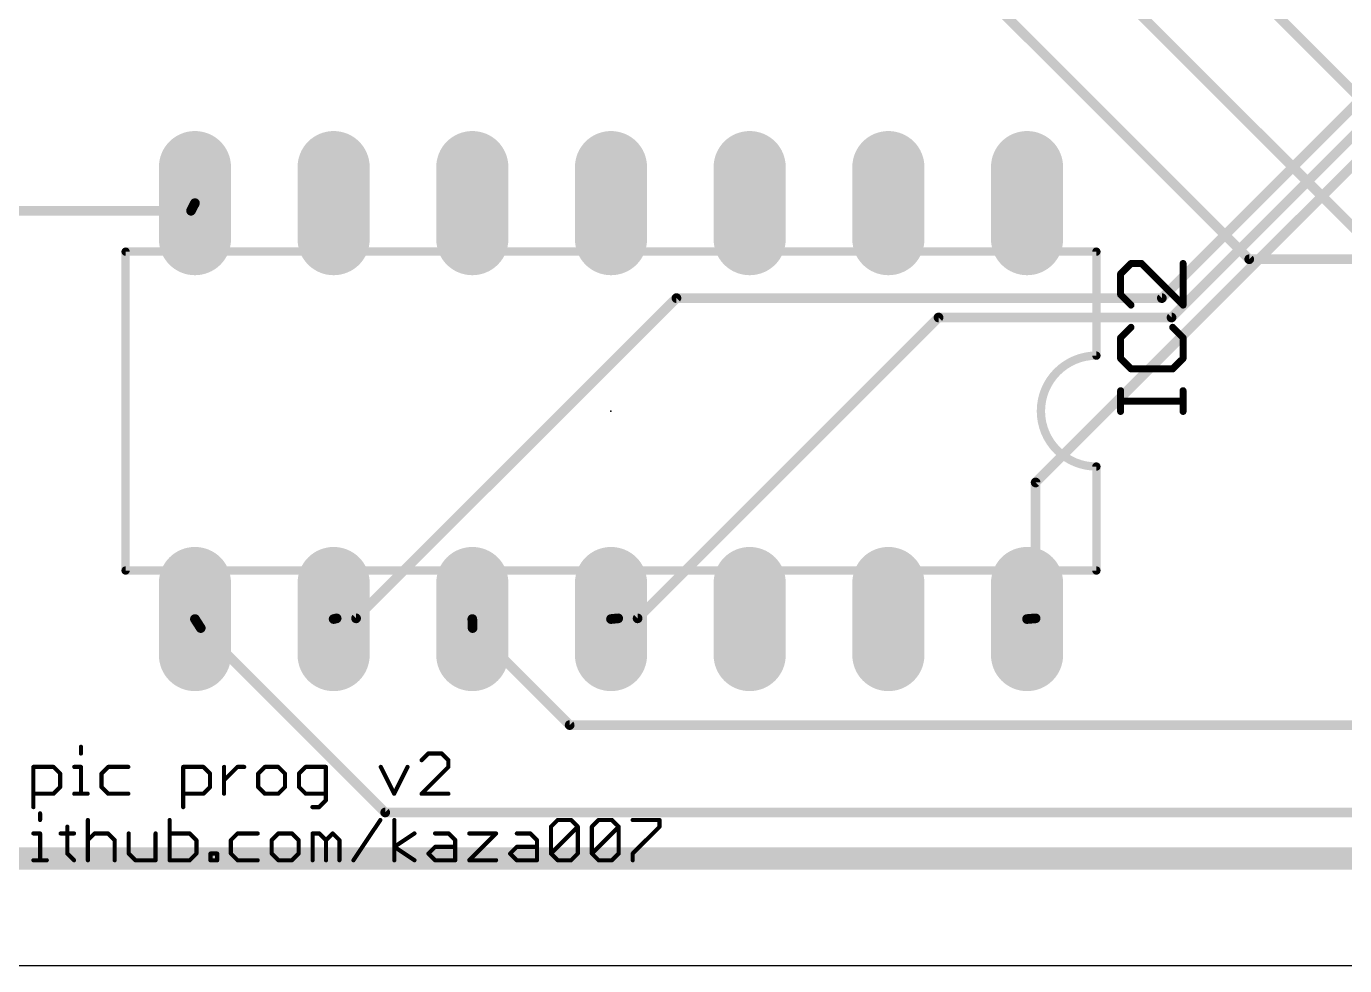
# Model space of a CAD drawing. Extents: x 0 to 100, y 0 to 50.
# Drawn here: x 16.01 to 40.15, y 0.04 to 17.25 of the extents above; entities that cross this region are included whole.
import ezdxf

# ---------------------------------------------------------------- set-up
doc = ezdxf.new("R2010")
doc.units = 0
for name, color, linetype in [('1', 14, 'CONTINUOUS'), ('16', 174, 'CONTINUOUS'), ('17', 94, 'CONTINUOUS'), ('20', 178, 'CONTINUOUS'), ('21', 251, 'CONTINUOUS'), ('23', 178, 'CONTINUOUS'), ('25', 251, 'CONTINUOUS')]:
    doc.layers.add(name, color=color, linetype=linetype)

# ---------------------------------------------------------------- blocks, each defined once
blk = doc.blocks.new('LONGP100')
at = {"const_width": 1}
blk.add_lwpolyline([(-0.5, 0), (0.5, 0)], dxfattribs=at)
at = {"const_width": 0.5}
for points in [[(-0.5, 0.25, 1), (-0.5, -0.25)], [(0.5, -0.25, 1), (0.5, 0.25)]]:
    blk.add_lwpolyline(points, format="xyb", dxfattribs=at)

msp = doc.modelspace()

# ---------------------------------------------------------------- linework, layer by layer
at = {"layer": '1', "const_width": 0.1778}
for points in [[(41.9608, 17.4244), (36.8046, 12.2682)], [(42.1386, 17.0688), (36.9824, 11.9126)], [(41.0718, 15.4686), (34.4932, 8.89)], [(19.0246, 13.8684), (19.096, 14.008)], [(13.1572, 13.8684), (19.0246, 13.8684)], [(27.9146, 12.2682), (22.0472, 6.4008)], [(36.8046, 12.2682), (27.9146, 12.2682)], [(32.7152, 11.9126), (27.2034, 6.4008)], [(36.9824, 11.9126), (32.7152, 11.9126)], [(34.4932, 8.89), (34.4932, 6.4008)], [(19.2024, 6.223), (19.096, 6.388)], [(19.2024, 6.223), (22.5806, 2.8448)], [(21.6916, 6.4008), (21.636, 6.388)], [(22.0472, 6.4008), (21.6916, 6.4008)], [(24.1808, 6.223), (24.176, 6.388)], [(24.1808, 6.223), (25.9588, 4.445)], [(26.8478, 6.4008), (26.716, 6.388)], [(27.2034, 6.4008), (26.8478, 6.4008)], [(34.4932, 6.4008), (34.336, 6.388)], [(25.9588, 4.445), (41.4274, 4.445)], [(22.5806, 2.8448), (53.6956, 2.8448)]]:
    msp.add_lwpolyline(points, dxfattribs=at)
at = {"layer": '1', "const_width": 0.0889}
for points in [[(19.1356, 13.9878, 1), (19.0564, 14.0282)], [(18.985, 13.8886, 1), (19.0642, 13.8482)], [(19.0246, 13.824, 1), (19.0246, 13.9129)], [(27.9146, 12.3126, 1), (27.9146, 12.2238)], [(27.946, 12.2368, 1), (27.8832, 12.2996)], [(36.7732, 12.2996, 1), (36.836, 12.2368)], [(36.8046, 12.2238, 1), (36.8046, 12.3126)], [(32.7152, 11.9571, 1), (32.7152, 11.8682)], [(32.7466, 11.8812, 1), (32.6838, 11.944)], [(36.951, 11.944, 1), (37.0138, 11.8812)], [(36.9824, 11.8682, 1), (36.9824, 11.9571)], [(34.4618, 8.9214, 1), (34.5246, 8.8586)], [(34.5376, 8.89, 1), (34.4488, 8.89)], [(19.1334, 6.4121, 1), (19.0586, 6.3639)], [(19.2338, 6.2544, 1), (19.171, 6.1916)], [(19.165, 6.1989, 1), (19.2398, 6.2471)], [(21.626, 6.4313, 1), (21.646, 6.3447)], [(21.6916, 6.4453, 1), (21.6916, 6.3563)], [(21.7016, 6.3575, 1), (21.6816, 6.4441)], [(22.0158, 6.4322, 1), (22.0786, 6.3694)], [(22.0472, 6.3563, 1), (22.0472, 6.4453)], [(24.2204, 6.3893, 1), (24.1316, 6.3867)], [(24.2122, 6.2544, 1), (24.1494, 6.1916)], [(26.7117, 6.4322, 1), (26.7203, 6.3438)], [(26.8478, 6.4453, 1), (26.8478, 6.3563)], [(26.8521, 6.3566, 1), (26.8435, 6.445)], [(27.172, 6.4322, 1), (27.2348, 6.3694)], [(27.2034, 6.3563, 1), (27.2034, 6.4453)], [(34.3324, 6.4323, 1), (34.3396, 6.3437)], [(34.4488, 6.4008, 1), (34.5376, 6.4008)], [(34.4968, 6.3565, 1), (34.4896, 6.4451)], [(24.1364, 6.2217, 1), (24.2252, 6.2243)], [(25.9588, 4.4895, 1), (25.9588, 4.4005)], [(25.9274, 4.4136, 1), (25.9902, 4.4764)], [(22.5806, 2.8893, 1), (22.5806, 2.8004)], [(22.5492, 2.8134, 1), (22.612, 2.8762)]]:
    msp.add_lwpolyline(points, format="xyb", dxfattribs=at)
at = {"layer": '16'}
for points, const_width in [([(40.894, 15.4686), (37.338, 19.0246)], 0.1778), ([(32.893, 18.4912), (38.4048, 12.9794)], 0.1778), ([(35.3822, 18.4912), (40.5384, 13.335)], 0.1778), ([(38.4048, 12.9794), (44.45, 12.9794)], 0.1778), ([(98, 2), (2, 2)], 0.4064)]:
    msp.add_lwpolyline(points, dxfattribs=dict(at, const_width=const_width))
at = {"layer": '16', "const_width": 0.0889}
for points in [[(38.4048, 13.0238, 1), (38.4048, 12.935)], [(38.3734, 12.948, 1), (38.4362, 13.0108)]]:
    msp.add_lwpolyline(points, format="xyb", dxfattribs=at)
at = {"layer": '20'}
msp.add_line((0.046, 0.038), (100.046, 0.038), dxfattribs=at)
at = {"layer": '21'}
for points, const_width in [([(35.606, 13.119), (17.826, 13.119)], 0.1524), ([(17.826, 7.277), (17.826, 13.119)], 0.1524), ([(35.606, 13.119), (35.606, 11.214)], 0.1524), ([(35.606, 7.277), (35.606, 9.182)], 0.1524), ([(17.826, 7.277), (35.606, 7.277)], 0.1524), ([(17.0082, 4.0478), (17.0082, 3.9249)], 0.0762), ([(23.3697, 3.9249), (23.2468, 3.8021)], 0.0762), ([(23.6154, 3.9249), (23.3697, 3.9249)], 0.0762), ([(23.7383, 3.8021), (23.6154, 3.9249)], 0.0762), ([(16.1369, 2.942), (16.1369, 3.6792)], 0.0762), ([(16.1369, 3.6792), (16.5055, 3.6792)], 0.0762), ([(16.5055, 3.6792), (16.6284, 3.5563)], 0.0762), ([(16.8853, 3.6792), (17.0082, 3.6792)], 0.0762), ([(17.0082, 3.6792), (17.0082, 3.1877)], 0.0762), ([(17.5071, 3.6792), (17.3842, 3.5563)], 0.0762), ([(17.8757, 3.6792), (17.5071, 3.6792)], 0.0762), ([(18.8811, 2.942), (18.8811, 3.6792)], 0.0762), ([(18.8811, 3.6792), (19.2497, 3.6792)], 0.0762), ([(19.2497, 3.6792), (19.3726, 3.5563)], 0.0762), ([(19.6295, 3.1877), (19.6295, 3.6792)], 0.0762), ([(19.6295, 3.4334), (19.8752, 3.6792)], 0.0762), ([(19.8752, 3.6792), (19.9981, 3.6792)], 0.0762), ([(20.376, 3.6792), (20.2532, 3.5563)], 0.0762), ([(20.6218, 3.6792), (20.376, 3.6792)], 0.0762), ([(20.7447, 3.5563), (20.6218, 3.6792)], 0.0762), ([(21.1245, 3.6792), (21.0016, 3.5563)], 0.0762), ([(21.4931, 3.6792), (21.1245, 3.6792)], 0.0762), ([(21.4931, 3.0648), (21.4931, 3.6792)], 0.0762), ([(22.4984, 3.6792), (22.7442, 3.1877)], 0.0762), ([(22.7442, 3.1877), (22.9899, 3.6792)], 0.0762), ([(23.2468, 3.1877), (23.7383, 3.6792)], 0.0762), ([(23.7383, 3.6792), (23.7383, 3.8021)], 0.0762), ([(16.6284, 3.5563), (16.6284, 3.3106)], 0.0762), ([(17.3842, 3.5563), (17.3842, 3.3106)], 0.0762), ([(19.3726, 3.5563), (19.3726, 3.3106)], 0.0762), ([(20.2532, 3.5563), (20.2532, 3.3106)], 0.0762), ([(20.7447, 3.3106), (20.7447, 3.5563)], 0.0762), ([(21.0016, 3.5563), (21.0016, 3.3106)], 0.0762), ([(16.5055, 3.1877), (16.1369, 3.1877)], 0.0762), ([(16.6284, 3.3106), (16.5055, 3.1877)], 0.0762), ([(16.8853, 3.1877), (17.131, 3.1877)], 0.0762), ([(17.3842, 3.3106), (17.5071, 3.1877)], 0.0762), ([(17.5071, 3.1877), (17.8757, 3.1877)], 0.0762), ([(19.2497, 3.1877), (18.8811, 3.1877)], 0.0762), ([(19.3726, 3.3106), (19.2497, 3.1877)], 0.0762), ([(20.2532, 3.3106), (20.376, 3.1877)], 0.0762), ([(20.376, 3.1877), (20.6218, 3.1877)], 0.0762), ([(20.6218, 3.1877), (20.7447, 3.3106)], 0.0762), ([(21.0016, 3.3106), (21.1245, 3.1877)], 0.0762), ([(21.1245, 3.1877), (21.4931, 3.1877)], 0.0762), ([(23.7383, 3.1877), (23.2468, 3.1877)], 0.0762), ([(21.2473, 2.942), (21.3702, 2.942)], 0.0762), ([(21.3702, 2.942), (21.4931, 3.0648)], 0.0762), ([(16.2598, 2.8286), (16.2598, 2.7057)], 0.0762), ([(17.1348, 2.7057), (17.1348, 1.9685)], 0.0762), ([(18.6316, 2.7057), (18.6316, 1.9685)], 0.0762), ([(21.9995, 1.9685), (22.491, 2.7057)], 0.0762), ([(22.7479, 1.9685), (22.7479, 2.7057)], 0.0762), ([(25.6168, 2.5829), (25.7397, 2.7057)], 0.0762), ([(25.7397, 2.7057), (25.9854, 2.7057)], 0.0762), ([(25.9854, 2.7057), (26.1083, 2.5829)], 0.0762), ([(26.3652, 2.5829), (26.4881, 2.7057)], 0.0762), ([(26.4881, 2.7057), (26.7338, 2.7057)], 0.0762), ([(26.7338, 2.7057), (26.8567, 2.5829)], 0.0762), ([(27.1136, 2.7057), (27.6051, 2.7057)], 0.0762), ([(27.6051, 2.7057), (27.6051, 2.5829)], 0.0762), ([(16.1369, 2.46), (16.2598, 2.46)], 0.0762), ([(16.2598, 2.46), (16.2598, 1.9685)], 0.0762), ([(16.6358, 2.46), (16.8816, 2.46)], 0.0762), ([(16.7587, 2.5829), (16.7587, 2.0914)], 0.0762), ([(17.1348, 2.3371), (17.2576, 2.46)], 0.0762), ([(17.2576, 2.46), (17.5034, 2.46)], 0.0762), ([(17.5034, 2.46), (17.6263, 2.3371)], 0.0762), ([(17.8832, 2.46), (17.8832, 2.0914)], 0.0762), ([(18.3747, 1.9685), (18.3747, 2.46)], 0.0762), ([(19.0002, 2.46), (18.6316, 2.46)], 0.0762), ([(19.1231, 2.3371), (19.0002, 2.46)], 0.0762), ([(19.8771, 2.46), (19.7542, 2.3371)], 0.0762), ([(20.2457, 2.46), (19.8771, 2.46)], 0.0762), ([(20.6255, 2.46), (20.5026, 2.3371)], 0.0762), ([(20.8713, 2.46), (20.6255, 2.46)], 0.0762), ([(20.9941, 2.3371), (20.8713, 2.46)], 0.0762), ([(21.2511, 1.9685), (21.2511, 2.46)], 0.0762), ([(21.2511, 2.46), (21.3739, 2.46)], 0.0762), ([(21.3739, 2.46), (21.4968, 2.3371)], 0.0762), ([(21.4968, 2.3371), (21.6197, 2.46)], 0.0762), ([(21.6197, 2.46), (21.7425, 2.3371)], 0.0762), ([(22.7479, 2.2142), (23.1165, 2.46)], 0.0762), ([(23.4944, 2.46), (23.7402, 2.46)], 0.0762), ([(23.7402, 2.46), (23.8631, 2.3371)], 0.0762), ([(24.12, 2.46), (24.6115, 2.46)], 0.0762), ([(24.6115, 2.46), (24.12, 1.9685)], 0.0762), ([(24.9913, 2.46), (25.237, 2.46)], 0.0762), ([(25.237, 2.46), (25.3599, 2.3371)], 0.0762), ([(25.6168, 2.0914), (25.6168, 2.5829)], 0.0762), ([(25.6168, 2.0914), (26.1083, 2.5829)], 0.0762), ([(26.1083, 2.5829), (26.1083, 2.0914)], 0.0762), ([(26.3652, 2.0914), (26.3652, 2.5829)], 0.0762), ([(26.3652, 2.0914), (26.8567, 2.5829)], 0.0762), ([(26.8567, 2.5829), (26.8567, 2.0914)], 0.0762), ([(27.6051, 2.5829), (27.1136, 2.0914)], 0.0762), ([(17.6263, 2.3371), (17.6263, 1.9685)], 0.0762), ([(19.1231, 2.0914), (19.1231, 2.3371)], 0.0762), ([(19.7542, 2.3371), (19.7542, 2.0914)], 0.0762), ([(20.5026, 2.3371), (20.5026, 2.0914)], 0.0762), ([(20.9941, 2.0914), (20.9941, 2.3371)], 0.0762), ([(21.4968, 2.3371), (21.4968, 1.9685)], 0.0762), ([(21.7425, 2.3371), (21.7425, 1.9685)], 0.0762), ([(23.1165, 1.9685), (22.7479, 2.2142)], 0.0762), ([(23.3716, 2.0914), (23.4944, 2.2142)], 0.0762), ([(23.4944, 2.2142), (23.8631, 2.2142)], 0.0762), ([(23.8631, 2.3371), (23.8631, 1.9685)], 0.0762), ([(24.8684, 2.0914), (24.9913, 2.2142)], 0.0762), ([(24.9913, 2.2142), (25.3599, 2.2142)], 0.0762), ([(25.3599, 2.3371), (25.3599, 1.9685)], 0.0762), ([(16.1369, 1.9685), (16.3826, 1.9685)], 0.0762), ([(16.7587, 2.0914), (16.8816, 1.9685)], 0.0762), ([(17.8832, 2.0914), (18.0061, 1.9685)], 0.0762), ([(18.0061, 1.9685), (18.3747, 1.9685)], 0.0762), ([(18.6316, 1.9685), (19.0002, 1.9685)], 0.0762), ([(19.0002, 1.9685), (19.1231, 2.0914)], 0.0762), ([(19.38, 1.9685), (19.38, 2.0914)], 0.0762), ([(19.38, 2.0914), (19.5029, 2.0914)], 0.0762), ([(19.5029, 1.9685), (19.38, 1.9685)], 0.0762), ([(19.5029, 2.0914), (19.5029, 1.9685)], 0.0762), ([(19.7542, 2.0914), (19.8771, 1.9685)], 0.0762), ([(19.8771, 1.9685), (20.2457, 1.9685)], 0.0762), ([(20.5026, 2.0914), (20.6255, 1.9685)], 0.0762), ([(20.6255, 1.9685), (20.8713, 1.9685)], 0.0762), ([(20.8713, 1.9685), (20.9941, 2.0914)], 0.0762), ([(23.4944, 1.9685), (23.3716, 2.0914)], 0.0762), ([(23.8631, 1.9685), (23.4944, 1.9685)], 0.0762), ([(24.12, 1.9685), (24.6115, 1.9685)], 0.0762), ([(24.9913, 1.9685), (24.8684, 2.0914)], 0.0762), ([(25.3599, 1.9685), (24.9913, 1.9685)], 0.0762), ([(25.7397, 1.9685), (25.6168, 2.0914)], 0.0762), ([(25.9854, 1.9685), (25.7397, 1.9685)], 0.0762), ([(26.1083, 2.0914), (25.9854, 1.9685)], 0.0762), ([(26.4881, 1.9685), (26.3652, 2.0914)], 0.0762), ([(26.7338, 1.9685), (26.4881, 1.9685)], 0.0762), ([(26.8567, 2.0914), (26.7338, 1.9685)], 0.0762), ([(27.1136, 2.0914), (27.1136, 1.9685)], 0.0762)]:
    msp.add_lwpolyline(points, dxfattribs=dict(at, const_width=const_width))
for points, const_width in [([(17.826, 13.1571, 1), (17.826, 13.0809)], 0.0762), ([(17.8641, 13.119, 1), (17.7879, 13.119)], 0.0762), ([(35.6441, 13.119, 1), (35.5679, 13.119)], 0.0762), ([(35.606, 13.0809, 1), (35.606, 13.1571)], 0.0762), ([(35.606, 11.214, 1), (35.606, 9.182)], 0.1524), ([(35.5679, 11.214, 1), (35.6441, 11.214)], 0.0762), ([(35.606, 11.1759, 1), (35.606, 11.2521)], 0.0762), ([(35.6441, 9.182, 1), (35.5679, 9.182)], 0.0762), ([(35.606, 9.1439, 1), (35.606, 9.2201)], 0.0762), ([(17.826, 7.3151, 1), (17.826, 7.2389)], 0.0762), ([(17.7879, 7.277, 1), (17.8641, 7.277)], 0.0762), ([(35.5679, 7.277, 1), (35.6441, 7.277)], 0.0762), ([(35.606, 7.2389, 1), (35.606, 7.3151)], 0.0762), ([(17.0272, 4.0478, 1), (16.9891, 4.0478)], 0.0381), ([(16.9891, 3.9249, 1), (17.0272, 3.9249)], 0.0381), ([(23.3697, 3.944, 1), (23.3697, 3.9059)], 0.0381), ([(23.3832, 3.9115, 1), (23.3562, 3.9384)], 0.0381), ([(23.6289, 3.9384, 1), (23.602, 3.9115)], 0.0381), ([(23.6154, 3.9059, 1), (23.6154, 3.944)], 0.0381), ([(16.1559, 3.6792, 1), (16.1178, 3.6792)], 0.0381), ([(16.1369, 3.6982, 1), (16.1369, 3.6601)], 0.0381), ([(16.519, 3.6927, 1), (16.492, 3.6657)], 0.0381), ([(16.5055, 3.6601, 1), (16.5055, 3.6982)], 0.0381), ([(16.8853, 3.6982, 1), (16.8853, 3.6601)], 0.0381), ([(17.0272, 3.6792, 1), (16.9891, 3.6792)], 0.0381), ([(17.0082, 3.6601, 1), (17.0082, 3.6982)], 0.0381), ([(17.5071, 3.6982, 1), (17.5071, 3.6601)], 0.0381), ([(17.5206, 3.6657, 1), (17.4936, 3.6927)], 0.0381), ([(17.8757, 3.6601, 1), (17.8757, 3.6982)], 0.0381), ([(18.9001, 3.6792, 1), (18.862, 3.6792)], 0.0381), ([(18.8811, 3.6982, 1), (18.8811, 3.6601)], 0.0381), ([(19.2632, 3.6927, 1), (19.2362, 3.6657)], 0.0381), ([(19.2497, 3.6601, 1), (19.2497, 3.6982)], 0.0381), ([(19.6485, 3.6792, 1), (19.6104, 3.6792)], 0.0381), ([(19.8752, 3.6982, 1), (19.8752, 3.6601)], 0.0381), ([(19.8887, 3.6657, 1), (19.8618, 3.6927)], 0.0381), ([(19.9981, 3.6601, 1), (19.9981, 3.6982)], 0.0381), ([(20.376, 3.6982, 1), (20.376, 3.6601)], 0.0381), ([(20.3895, 3.6657, 1), (20.3626, 3.6927)], 0.0381), ([(20.6353, 3.6927, 1), (20.6083, 3.6657)], 0.0381), ([(20.6218, 3.6601, 1), (20.6218, 3.6982)], 0.0381), ([(21.1245, 3.6982, 1), (21.1245, 3.6601)], 0.0381), ([(21.1379, 3.6657, 1), (21.111, 3.6927)], 0.0381), ([(21.5121, 3.6792, 1), (21.474, 3.6792)], 0.0381), ([(21.4931, 3.6601, 1), (21.4931, 3.6982)], 0.0381), ([(22.5155, 3.6877, 1), (22.4814, 3.6707)], 0.0381), ([(23.0069, 3.6707, 1), (22.9729, 3.6877)], 0.0381), ([(23.2334, 3.8155, 1), (23.2603, 3.7886)], 0.0381), ([(23.7574, 3.8021, 1), (23.7193, 3.8021)], 0.0381), ([(23.7193, 3.6792, 1), (23.7574, 3.6792)], 0.0381), ([(23.7248, 3.7886, 1), (23.7518, 3.8155)], 0.0381), ([(23.7518, 3.6657, 1), (23.7248, 3.6927)], 0.0381), ([(16.6474, 3.5563, 1), (16.6093, 3.5563)], 0.0381), ([(16.6149, 3.5428, 1), (16.6418, 3.5698)], 0.0381), ([(17.3708, 3.5698, 1), (17.3977, 3.5428)], 0.0381), ([(17.4033, 3.5563, 1), (17.3652, 3.5563)], 0.0381), ([(19.3916, 3.5563, 1), (19.3535, 3.5563)], 0.0381), ([(19.3591, 3.5428, 1), (19.386, 3.5698)], 0.0381), ([(19.616, 3.4469, 1), (19.643, 3.42)], 0.0381), ([(20.2397, 3.5698, 1), (20.2666, 3.5428)], 0.0381), ([(20.2722, 3.5563, 1), (20.2341, 3.5563)], 0.0381), ([(20.7637, 3.5563, 1), (20.7256, 3.5563)], 0.0381), ([(20.7312, 3.5428, 1), (20.7581, 3.5698)], 0.0381), ([(21.0206, 3.5563, 1), (20.9825, 3.5563)], 0.0381), ([(20.9881, 3.5698, 1), (21.0151, 3.5428)], 0.0381), ([(16.1369, 3.2067, 1), (16.1369, 3.1686)], 0.0381), ([(16.492, 3.2012, 1), (16.519, 3.1742)], 0.0381), ([(16.5055, 3.1686, 1), (16.5055, 3.2067)], 0.0381), ([(16.6093, 3.3106, 1), (16.6474, 3.3106)], 0.0381), ([(16.6418, 3.2971, 1), (16.6149, 3.324)], 0.0381), ([(16.8853, 3.2067, 1), (16.8853, 3.1686)], 0.0381), ([(16.9891, 3.1877, 1), (17.0272, 3.1877)], 0.0381), ([(17.131, 3.1686, 1), (17.131, 3.2067)], 0.0381), ([(17.3977, 3.324, 1), (17.3708, 3.2971)], 0.0381), ([(17.3652, 3.3106, 1), (17.4033, 3.3106)], 0.0381), ([(17.5071, 3.2067, 1), (17.5071, 3.1686)], 0.0381), ([(17.4936, 3.1742, 1), (17.5206, 3.2012)], 0.0381), ([(17.8757, 3.1686, 1), (17.8757, 3.2067)], 0.0381), ([(18.8811, 3.2067, 1), (18.8811, 3.1686)], 0.0381), ([(19.2362, 3.2012, 1), (19.2632, 3.1742)], 0.0381), ([(19.2497, 3.1686, 1), (19.2497, 3.2067)], 0.0381), ([(19.3535, 3.3106, 1), (19.3916, 3.3106)], 0.0381), ([(19.386, 3.2971, 1), (19.3591, 3.324)], 0.0381), ([(19.6104, 3.1877, 1), (19.6485, 3.1877)], 0.0381), ([(20.2666, 3.324, 1), (20.2397, 3.2971)], 0.0381), ([(20.2341, 3.3106, 1), (20.2722, 3.3106)], 0.0381), ([(20.376, 3.2067, 1), (20.376, 3.1686)], 0.0381), ([(20.3626, 3.1742, 1), (20.3895, 3.2012)], 0.0381), ([(20.6083, 3.2012, 1), (20.6353, 3.1742)], 0.0381), ([(20.6218, 3.1686, 1), (20.6218, 3.2067)], 0.0381), ([(20.7256, 3.3106, 1), (20.7637, 3.3106)], 0.0381), ([(20.7581, 3.2971, 1), (20.7312, 3.324)], 0.0381), ([(21.0151, 3.324, 1), (20.9881, 3.2971)], 0.0381), ([(20.9825, 3.3106, 1), (21.0206, 3.3106)], 0.0381), ([(21.1245, 3.2067, 1), (21.1245, 3.1686)], 0.0381), ([(21.111, 3.1742, 1), (21.1379, 3.2012)], 0.0381), ([(21.4931, 3.1686, 1), (21.4931, 3.2067)], 0.0381), ([(22.7271, 3.1962, 1), (22.7612, 3.1792)], 0.0381), ([(22.7271, 3.1792, 1), (22.7612, 3.1962)], 0.0381), ([(23.2468, 3.2067, 1), (23.2468, 3.1686)], 0.0381), ([(23.2334, 3.2012, 1), (23.2603, 3.1742)], 0.0381), ([(23.7383, 3.1686, 1), (23.7383, 3.2067)], 0.0381), ([(16.1178, 2.942, 1), (16.1559, 2.942)], 0.0381), ([(18.862, 2.942, 1), (18.9001, 2.942)], 0.0381), ([(21.2473, 2.961, 1), (21.2473, 2.9229)], 0.0381), ([(21.3567, 2.9554, 1), (21.3837, 2.9285)], 0.0381), ([(21.3702, 2.9229, 1), (21.3702, 2.961)], 0.0381), ([(21.474, 3.0648, 1), (21.5121, 3.0648)], 0.0381), ([(21.5065, 3.0514, 1), (21.4796, 3.0783)], 0.0381), ([(16.2788, 2.8286, 1), (16.2407, 2.8286)], 0.0381), ([(16.2407, 2.7057, 1), (16.2788, 2.7057)], 0.0381), ([(17.1538, 2.7057, 1), (17.1157, 2.7057)], 0.0381), ([(18.6507, 2.7057, 1), (18.6126, 2.7057)], 0.0381), ([(22.5068, 2.6952, 1), (22.4751, 2.7163)], 0.0381), ([(22.7669, 2.7057, 1), (22.7288, 2.7057)], 0.0381), ([(25.7397, 2.7248, 1), (25.7397, 2.6867)], 0.0381), ([(25.7532, 2.6923, 1), (25.7262, 2.7192)], 0.0381), ([(25.9989, 2.7192, 1), (25.972, 2.6923)], 0.0381), ([(25.9854, 2.6867, 1), (25.9854, 2.7248)], 0.0381), ([(26.4881, 2.7248, 1), (26.4881, 2.6867)], 0.0381), ([(26.5016, 2.6923, 1), (26.4746, 2.7192)], 0.0381), ([(26.7473, 2.7192, 1), (26.7204, 2.6923)], 0.0381), ([(26.7338, 2.6867, 1), (26.7338, 2.7248)], 0.0381), ([(27.1136, 2.7248, 1), (27.1136, 2.6867)], 0.0381), ([(27.6242, 2.7057, 1), (27.5861, 2.7057)], 0.0381), ([(27.6051, 2.6867, 1), (27.6051, 2.7248)], 0.0381), ([(16.1369, 2.479, 1), (16.1369, 2.4409)], 0.0381), ([(16.2788, 2.46, 1), (16.2407, 2.46)], 0.0381), ([(16.2598, 2.4409, 1), (16.2598, 2.479)], 0.0381), ([(16.6358, 2.479, 1), (16.6358, 2.4409)], 0.0381), ([(16.7778, 2.5829, 1), (16.7397, 2.5829)], 0.0381), ([(16.8816, 2.4409, 1), (16.8816, 2.479)], 0.0381), ([(17.2576, 2.479, 1), (17.2576, 2.4409)], 0.0381), ([(17.2711, 2.4465, 1), (17.2442, 2.4735)], 0.0381), ([(17.5169, 2.4735, 1), (17.4899, 2.4465)], 0.0381), ([(17.5034, 2.4409, 1), (17.5034, 2.479)], 0.0381), ([(17.9022, 2.46, 1), (17.8641, 2.46)], 0.0381), ([(18.3937, 2.46, 1), (18.3556, 2.46)], 0.0381), ([(18.6316, 2.479, 1), (18.6316, 2.4409)], 0.0381), ([(19.0137, 2.4735, 1), (18.9867, 2.4465)], 0.0381), ([(19.0002, 2.4409, 1), (19.0002, 2.479)], 0.0381), ([(19.8771, 2.479, 1), (19.8771, 2.4409)], 0.0381), ([(19.8906, 2.4465, 1), (19.8636, 2.4735)], 0.0381), ([(20.2457, 2.4409, 1), (20.2457, 2.479)], 0.0381), ([(20.6255, 2.479, 1), (20.6255, 2.4409)], 0.0381), ([(20.639, 2.4465, 1), (20.612, 2.4735)], 0.0381), ([(20.8847, 2.4735, 1), (20.8578, 2.4465)], 0.0381), ([(20.8713, 2.4409, 1), (20.8713, 2.479)], 0.0381), ([(21.2701, 2.46, 1), (21.232, 2.46)], 0.0381), ([(21.2511, 2.479, 1), (21.2511, 2.4409)], 0.0381), ([(21.3874, 2.4735, 1), (21.3605, 2.4465)], 0.0381), ([(21.3739, 2.4409, 1), (21.3739, 2.479)], 0.0381), ([(21.6331, 2.4735, 1), (21.6062, 2.4465)], 0.0381), ([(21.6331, 2.4465, 1), (21.6062, 2.4735)], 0.0381), ([(23.1271, 2.4441, 1), (23.1059, 2.4758)], 0.0381), ([(23.4944, 2.479, 1), (23.4944, 2.4409)], 0.0381), ([(23.7537, 2.4735, 1), (23.7267, 2.4465)], 0.0381), ([(23.7402, 2.4409, 1), (23.7402, 2.479)], 0.0381), ([(24.12, 2.479, 1), (24.12, 2.4409)], 0.0381), ([(24.6249, 2.4465, 1), (24.598, 2.4735)], 0.0381), ([(24.6115, 2.4409, 1), (24.6115, 2.479)], 0.0381), ([(24.9913, 2.479, 1), (24.9913, 2.4409)], 0.0381), ([(25.2505, 2.4735, 1), (25.2235, 2.4465)], 0.0381), ([(25.237, 2.4409, 1), (25.237, 2.479)], 0.0381), ([(25.6359, 2.5829, 1), (25.5978, 2.5829)], 0.0381), ([(25.6033, 2.5963, 1), (25.6303, 2.5694)], 0.0381), ([(26.1273, 2.5829, 1), (26.0892, 2.5829)], 0.0381), ([(26.1218, 2.5694, 1), (26.0948, 2.5963)], 0.0381), ([(26.0948, 2.5694, 1), (26.1218, 2.5963)], 0.0381), ([(26.3843, 2.5829, 1), (26.3462, 2.5829)], 0.0381), ([(26.3518, 2.5963, 1), (26.3787, 2.5694)], 0.0381), ([(26.8758, 2.5829, 1), (26.8377, 2.5829)], 0.0381), ([(26.8702, 2.5694, 1), (26.8432, 2.5963)], 0.0381), ([(26.8432, 2.5694, 1), (26.8702, 2.5963)], 0.0381), ([(27.5861, 2.5829, 1), (27.6242, 2.5829)], 0.0381), ([(27.6186, 2.5694, 1), (27.5917, 2.5963)], 0.0381), ([(17.1213, 2.3506, 1), (17.1482, 2.3236)], 0.0381), ([(17.6453, 2.3371, 1), (17.6072, 2.3371)], 0.0381), ([(17.6128, 2.3236, 1), (17.6397, 2.3506)], 0.0381), ([(19.1421, 2.3371, 1), (19.104, 2.3371)], 0.0381), ([(19.1096, 2.3236, 1), (19.1366, 2.3506)], 0.0381), ([(19.7733, 2.3371, 1), (19.7352, 2.3371)], 0.0381), ([(19.7408, 2.3506, 1), (19.7677, 2.3236)], 0.0381), ([(20.5217, 2.3371, 1), (20.4836, 2.3371)], 0.0381), ([(20.4892, 2.3506, 1), (20.5161, 2.3236)], 0.0381), ([(21.0132, 2.3371, 1), (20.9751, 2.3371)], 0.0381), ([(20.9807, 2.3236, 1), (21.0076, 2.3506)], 0.0381), ([(21.5159, 2.3371, 1), (21.4778, 2.3371)], 0.0381), ([(21.4833, 2.3506, 1), (21.5103, 2.3236)], 0.0381), ([(21.4833, 2.3236, 1), (21.5103, 2.3506)], 0.0381), ([(21.7616, 2.3371, 1), (21.7235, 2.3371)], 0.0381), ([(21.7291, 2.3236, 1), (21.756, 2.3506)], 0.0381), ([(22.7585, 2.2301, 1), (22.7373, 2.1984)], 0.0381), ([(22.7373, 2.2301, 1), (22.7585, 2.1984)], 0.0381), ([(23.4944, 2.2333, 1), (23.4944, 2.1952)], 0.0381), ([(23.5079, 2.2008, 1), (23.481, 2.2277)], 0.0381), ([(23.8821, 2.3371, 1), (23.844, 2.3371)], 0.0381), ([(23.8496, 2.3236, 1), (23.8765, 2.3506)], 0.0381), ([(23.8631, 2.1952, 1), (23.8631, 2.2333)], 0.0381), ([(24.9913, 2.2333, 1), (24.9913, 2.1952)], 0.0381), ([(25.0047, 2.2008, 1), (24.9778, 2.2277)], 0.0381), ([(25.3789, 2.3371, 1), (25.3408, 2.3371)], 0.0381), ([(25.3464, 2.3236, 1), (25.3734, 2.3506)], 0.0381), ([(25.3599, 2.1952, 1), (25.3599, 2.2333)], 0.0381), ([(16.1369, 1.9876, 1), (16.1369, 1.9495)], 0.0381), ([(16.2407, 1.9685, 1), (16.2788, 1.9685)], 0.0381), ([(16.3826, 1.9495, 1), (16.3826, 1.9876)], 0.0381), ([(16.7722, 2.1048, 1), (16.7452, 2.0779)], 0.0381), ([(16.7397, 2.0914, 1), (16.7778, 2.0914)], 0.0381), ([(16.8681, 1.955, 1), (16.895, 1.982)], 0.0381), ([(17.1157, 1.9685, 1), (17.1538, 1.9685)], 0.0381), ([(17.6072, 1.9685, 1), (17.6453, 1.9685)], 0.0381), ([(17.8967, 2.1048, 1), (17.8697, 2.0779)], 0.0381), ([(17.8641, 2.0914, 1), (17.9022, 2.0914)], 0.0381), ([(18.0061, 1.9876, 1), (18.0061, 1.9495)], 0.0381), ([(17.9926, 1.955, 1), (18.0195, 1.982)], 0.0381), ([(18.3556, 1.9685, 1), (18.3937, 1.9685)], 0.0381), ([(18.3747, 1.9495, 1), (18.3747, 1.9876)], 0.0381), ([(18.6316, 1.9876, 1), (18.6316, 1.9495)], 0.0381), ([(18.6126, 1.9685, 1), (18.6507, 1.9685)], 0.0381), ([(18.9867, 1.982, 1), (19.0137, 1.955)], 0.0381), ([(19.0002, 1.9495, 1), (19.0002, 1.9876)], 0.0381), ([(19.104, 2.0914, 1), (19.1421, 2.0914)], 0.0381), ([(19.1366, 2.0779, 1), (19.1096, 2.1048)], 0.0381), ([(19.38, 2.1104, 1), (19.38, 2.0723)], 0.0381), ([(19.38, 1.9876, 1), (19.38, 1.9495)], 0.0381), ([(19.3991, 2.0914, 1), (19.361, 2.0914)], 0.0381), ([(19.361, 1.9685, 1), (19.3991, 1.9685)], 0.0381), ([(19.5219, 2.0914, 1), (19.4838, 2.0914)], 0.0381), ([(19.4838, 1.9685, 1), (19.5219, 1.9685)], 0.0381), ([(19.5029, 2.0723, 1), (19.5029, 2.1104)], 0.0381), ([(19.5029, 1.9495, 1), (19.5029, 1.9876)], 0.0381), ([(19.7352, 2.0914, 1), (19.7733, 2.0914)], 0.0381), ([(19.7677, 2.1048, 1), (19.7408, 2.0779)], 0.0381), ([(19.8771, 1.9876, 1), (19.8771, 1.9495)], 0.0381), ([(19.8636, 1.955, 1), (19.8906, 1.982)], 0.0381), ([(20.2457, 1.9495, 1), (20.2457, 1.9876)], 0.0381), ([(20.4836, 2.0914, 1), (20.5217, 2.0914)], 0.0381), ([(20.5161, 2.1048, 1), (20.4892, 2.0779)], 0.0381), ([(20.6255, 1.9876, 1), (20.6255, 1.9495)], 0.0381), ([(20.612, 1.955, 1), (20.639, 1.982)], 0.0381), ([(20.8578, 1.982, 1), (20.8847, 1.955)], 0.0381), ([(20.8713, 1.9495, 1), (20.8713, 1.9876)], 0.0381), ([(20.9751, 2.0914, 1), (21.0132, 2.0914)], 0.0381), ([(21.0076, 2.0779, 1), (20.9807, 2.1048)], 0.0381), ([(21.232, 1.9685, 1), (21.2701, 1.9685)], 0.0381), ([(21.4778, 1.9685, 1), (21.5159, 1.9685)], 0.0381), ([(21.7235, 1.9685, 1), (21.7616, 1.9685)], 0.0381), ([(21.9836, 1.9791, 1), (22.0153, 1.9579)], 0.0381), ([(22.7288, 1.9685, 1), (22.7669, 1.9685)], 0.0381), ([(23.1059, 1.9526, 1), (23.1271, 1.9844)], 0.0381), ([(23.385, 2.1048, 1), (23.3581, 2.0779)], 0.0381), ([(23.3581, 2.1048, 1), (23.385, 2.0779)], 0.0381), ([(23.4944, 1.9876, 1), (23.4944, 1.9495)], 0.0381), ([(23.481, 1.955, 1), (23.5079, 1.982)], 0.0381), ([(23.844, 1.9685, 1), (23.8821, 1.9685)], 0.0381), ([(23.8631, 1.9495, 1), (23.8631, 1.9876)], 0.0381), ([(24.12, 1.9876, 1), (24.12, 1.9495)], 0.0381), ([(24.1065, 1.982, 1), (24.1335, 1.955)], 0.0381), ([(24.6115, 1.9495, 1), (24.6115, 1.9876)], 0.0381), ([(24.8819, 2.1048, 1), (24.8549, 2.0779)], 0.0381), ([(24.8549, 2.1048, 1), (24.8819, 2.0779)], 0.0381), ([(24.9913, 1.9876, 1), (24.9913, 1.9495)], 0.0381), ([(24.9778, 1.955, 1), (25.0047, 1.982)], 0.0381), ([(25.3408, 1.9685, 1), (25.3789, 1.9685)], 0.0381), ([(25.3599, 1.9495, 1), (25.3599, 1.9876)], 0.0381), ([(25.6303, 2.1048, 1), (25.6033, 2.0779)], 0.0381), ([(25.6033, 2.1048, 1), (25.6303, 2.0779)], 0.0381), ([(25.5978, 2.0914, 1), (25.6359, 2.0914)], 0.0381), ([(25.7397, 1.9876, 1), (25.7397, 1.9495)], 0.0381), ([(25.7262, 1.955, 1), (25.7532, 1.982)], 0.0381), ([(25.972, 1.982, 1), (25.9989, 1.955)], 0.0381), ([(25.9854, 1.9495, 1), (25.9854, 1.9876)], 0.0381), ([(26.0892, 2.0914, 1), (26.1273, 2.0914)], 0.0381), ([(26.1218, 2.0779, 1), (26.0948, 2.1048)], 0.0381), ([(26.3462, 2.0914, 1), (26.3843, 2.0914)], 0.0381), ([(26.3787, 2.1048, 1), (26.3518, 2.0779)], 0.0381), ([(26.3518, 2.1048, 1), (26.3787, 2.0779)], 0.0381), ([(26.4881, 1.9876, 1), (26.4881, 1.9495)], 0.0381), ([(26.4746, 1.955, 1), (26.5016, 1.982)], 0.0381), ([(26.7204, 1.982, 1), (26.7473, 1.955)], 0.0381), ([(26.7338, 1.9495, 1), (26.7338, 1.9876)], 0.0381), ([(26.8377, 2.0914, 1), (26.8758, 2.0914)], 0.0381), ([(26.8702, 2.0779, 1), (26.8432, 2.1048)], 0.0381), ([(27.1327, 2.0914, 1), (27.0946, 2.0914)], 0.0381), ([(27.0946, 1.9685, 1), (27.1327, 1.9685)], 0.0381), ([(27.1002, 2.1048, 1), (27.1271, 2.0779)], 0.0381)]:
    msp.add_lwpolyline(points, format="xyb", dxfattribs=dict(at, const_width=const_width))
at = {"layer": '23'}
msp.add_point((26.716, 10.198), dxfattribs=at)
at = {"layer": '25', "const_width": 0.127}
for points in [[(36.2402, 12.9027), (36.0495, 12.7121)], [(36.4308, 12.9027), (36.2402, 12.9027)], [(37.1935, 12.1401), (36.4308, 12.9027)], [(37.1935, 12.9027), (37.1935, 12.1401)], [(36.0495, 12.7121), (36.0495, 12.3308)], [(36.0495, 12.3308), (36.2402, 12.1401)], [(36.2402, 11.7333), (36.0495, 11.5427)], [(36.0495, 11.5427), (36.0495, 11.1614)], [(37.1935, 11.5427), (37.0028, 11.7333)], [(37.1935, 11.1614), (37.1935, 11.5427)], [(36.0495, 11.1614), (36.2402, 10.9707)], [(37.0028, 10.9707), (37.1935, 11.1614)], [(36.2402, 10.9707), (37.0028, 10.9707)], [(36.0495, 10.1911), (36.0495, 10.5724)], [(37.1935, 10.1911), (37.1935, 10.5724)], [(37.1935, 10.3818), (36.0495, 10.3818)]]:
    msp.add_lwpolyline(points, dxfattribs=at)
at = {"layer": '25', "const_width": 0.0635}
for points in [[(36.2402, 12.9345, 1), (36.2402, 12.871)], [(36.2626, 12.8803, 1), (36.2177, 12.9252)], [(36.4533, 12.9252, 1), (36.4084, 12.8803)], [(36.4308, 12.871, 1), (36.4308, 12.9345)], [(37.2253, 12.9027, 1), (37.1617, 12.9027)], [(36.0813, 12.7121, 1), (36.0178, 12.7121)], [(36.0271, 12.7345, 1), (36.072, 12.6896)], [(36.0178, 12.3308, 1), (36.0813, 12.3308)], [(36.072, 12.3532, 1), (36.0271, 12.3083)], [(36.2177, 12.1176, 1), (36.2626, 12.1625)], [(37.1617, 12.1401, 1), (37.2253, 12.1401)], [(37.171, 12.1176, 1), (37.216, 12.1625)], [(36.0813, 11.5427, 1), (36.0178, 11.5427)], [(36.0271, 11.5651, 1), (36.072, 11.5202)], [(36.2626, 11.7109, 1), (36.2177, 11.7558)], [(37.0253, 11.7558, 1), (36.9804, 11.7109)], [(37.2253, 11.5427, 1), (37.1617, 11.5427)], [(37.171, 11.5202, 1), (37.216, 11.5651)], [(36.0178, 11.1614, 1), (36.0813, 11.1614)], [(36.072, 11.1838, 1), (36.0271, 11.1389)], [(37.1617, 11.1614, 1), (37.2253, 11.1614)], [(37.216, 11.1389, 1), (37.171, 11.1838)], [(36.2402, 11.0025, 1), (36.2402, 10.939)], [(36.2177, 10.9482, 1), (36.2626, 10.9932)], [(36.9804, 10.9932, 1), (37.0253, 10.9482)], [(37.0028, 10.939, 1), (37.0028, 11.0025)], [(36.0813, 10.5724, 1), (36.0178, 10.5724)], [(37.2253, 10.5724, 1), (37.1617, 10.5724)], [(36.0495, 10.4135, 1), (36.0495, 10.35)], [(37.1935, 10.35, 1), (37.1935, 10.4135)], [(36.0178, 10.1911, 1), (36.0813, 10.1911)], [(37.1617, 10.1911, 1), (37.2253, 10.1911)]]:
    msp.add_lwpolyline(points, format="xyb", dxfattribs=at)

# ---------------------------------------------------------------- block references
at = {"layer": '17', "xscale": 1.3208, "yscale": 1.3208, "rotation": 270}
for p in [(19.096, 14.008), (19.096, 14.008), (21.636, 14.008), (21.636, 14.008), (24.176, 14.008), (24.176, 14.008), (26.716, 14.008), (26.716, 14.008), (29.256, 14.008), (29.256, 14.008), (31.796, 14.008), (31.796, 14.008), (34.336, 14.008), (34.336, 14.008), (19.096, 6.388), (19.096, 6.388), (21.636, 6.388), (21.636, 6.388), (24.176, 6.388), (24.176, 6.388), (26.716, 6.388), (26.716, 6.388), (29.256, 6.388), (29.256, 6.388), (31.796, 6.388), (31.796, 6.388), (34.336, 6.388), (34.336, 6.388)]:
    msp.add_blockref('LONGP100', p, dxfattribs=at)

doc.saveas('drawing.dxf')
